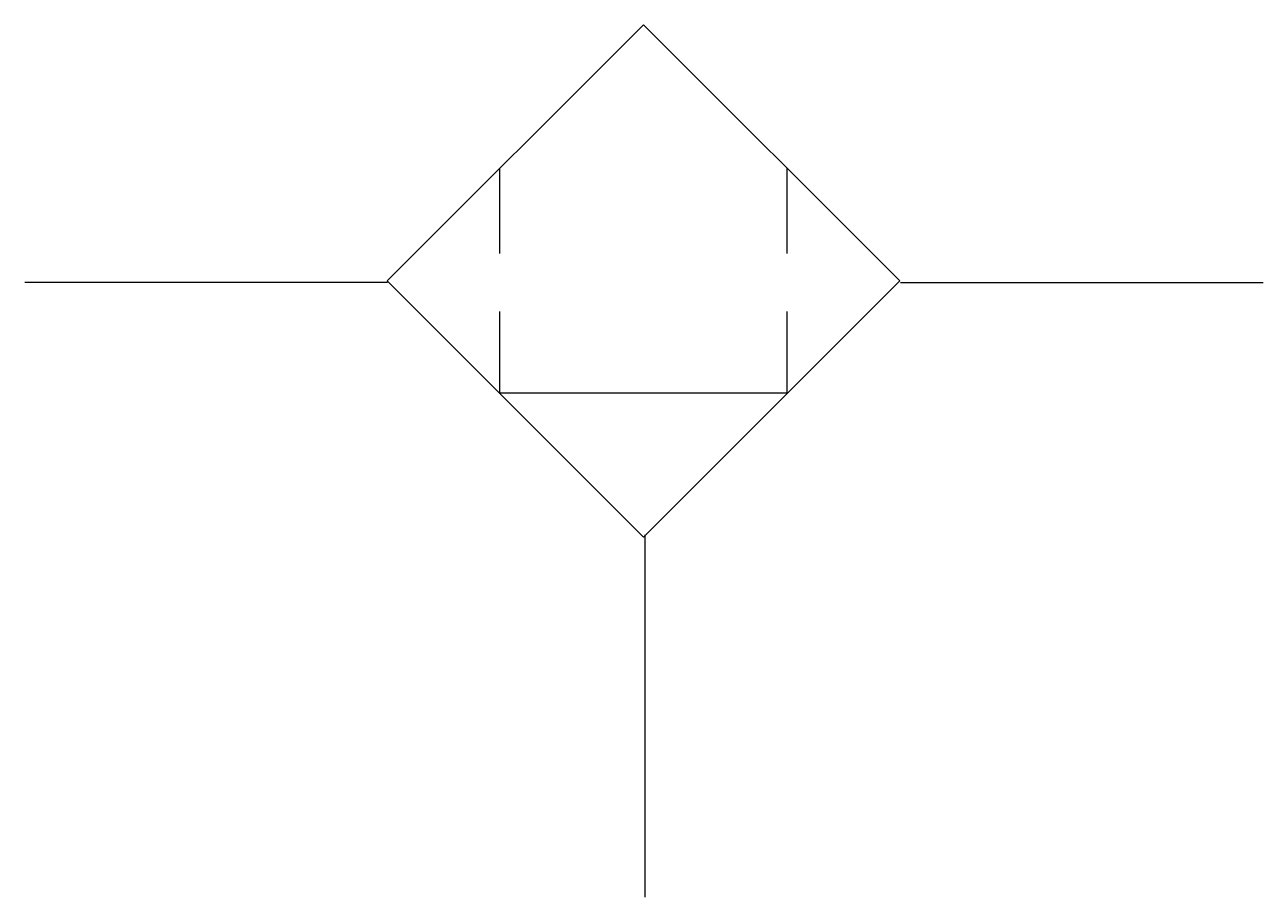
# Model space of a CAD drawing. Extents: x 213 to 247.1, y 430.3 to 454.4.
import ezdxf

# ---------------------------------------------------------------- set-up
doc = ezdxf.new("R2010")
doc.units = 0
doc.header["$LTSCALE"] = 5
doc.header["$MEASUREMENT"] = 0
doc.layers.add('11', color=1, linetype='CONTINUOUS')
doc.layers.add('12', color=2, linetype='CONTINUOUS')

msp = doc.modelspace()

# ---------------------------------------------------------------- linework, layer by layer
at = {"layer": '11'}
for p, q in [((222.968, 447.312), (230.039, 454.383)), ((230.039, 454.383), (237.11, 447.312)), ((222.978, 447.27), (212.978, 447.27)), ((230.039, 440.241), (222.968, 447.312)), ((237.11, 447.312), (230.039, 440.241)), ((237.132, 447.27), (247.132, 447.27)), ((234.016, 444.217), (226.063, 444.217)), ((230.075, 440.301), (230.075, 430.301))]:
    msp.add_line(p, q, dxfattribs=at)
at = {"layer": '12'}
for p, q in [((226.067, 450.411), (226.067, 448.066)), ((233.994, 450.428), (233.994, 448.066)), ((226.067, 446.466), (226.067, 444.213)), ((233.994, 446.466), (233.994, 444.196))]:
    msp.add_line(p, q, dxfattribs=at)

doc.saveas('drawing.dxf')
